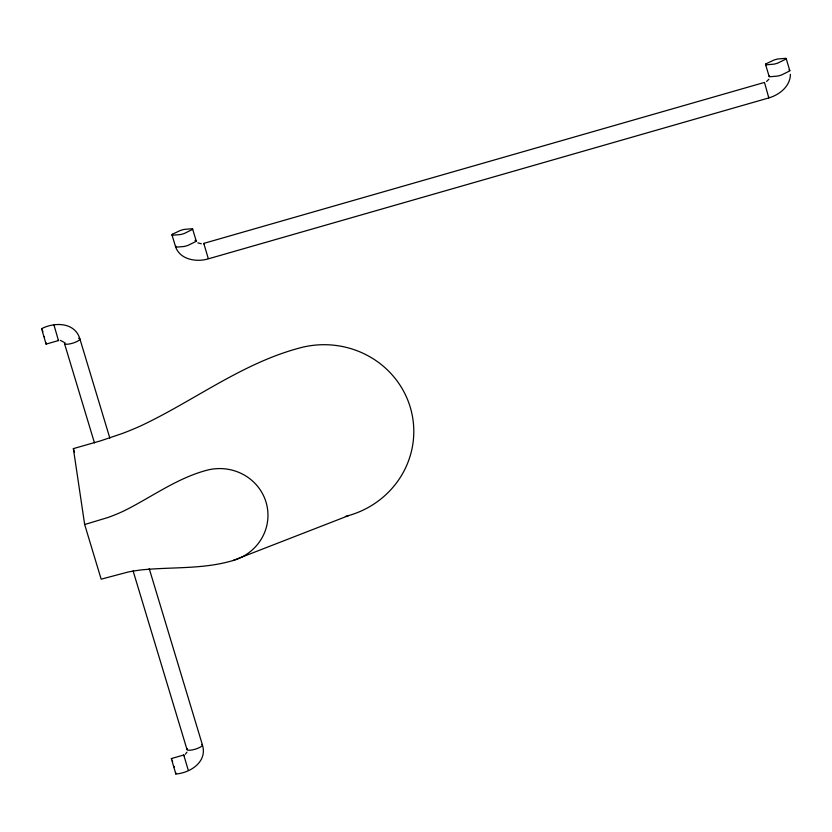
<?xml version="1.0" encoding="UTF-8"?>
<svg xmlns="http://www.w3.org/2000/svg" width="832" height="832" viewBox="0 0 832 832"><rect width="100%" height="100%" fill="white"/><g stroke="black" fill="none" stroke-linecap="round" stroke-linejoin="round"><path stroke-width="1.25" d="M790.4 74.329C790.327 86.258 779.428 94.858 768.799 97.926L208.218 258.877C196.643 262.35 180.232 259.782 175.666 247.052M109.855 438.162L79.872 338.832C74.911 322.192 54.704 321.88 41.61 328.671L46.072 344.126L58.438 340.569L58.406 339.799M46.103 344.094L45.895 342.566M184.257 756.007L183.747 754.998L171.35 758.576L175.843 773.999C190.518 772.897 207.563 761.686 202.457 745.025M175.843 773.999L175.635 772.47M183.747 754.998L188.188 769.985M764.608 82.815L768.799 97.926L768.706 96.803M186.971 752.138L185.37 754.198M768.893 79.217L766.584 81.484M175.958 246.21L175.75 246.459A6.084 1.518 -16.8 0 0 175.812 247.208L184.194 246.48A14.248 3.567 -16.8 0 0 187.949 245.409L196.071 241.394A6.084 1.518 -16.8 0 0 196.019 240.646L194.99 240.354M769.517 75.795L769.309 76.045A6.084 1.518 -16.8 0 0 769.371 76.794L777.764 76.066A14.248 3.567 -16.8 0 0 781.508 74.994L789.63 70.98A6.084 1.518 -16.8 0 0 789.578 70.231L788.996 70.002M764.379 82.451L203.788 243.391L208.229 258.388M233.002 560.539L348.868 515.507A90.178 87.194 -4.6 0 0 410.197 407.056A90.178 87.194 -4.6 0 0 298.407 348.317C241.02 363.917 193.513 401.138 140.348 426.067A313.955 303.545 -4.6 0 1 122.221 433.524L100.62 440.835L73.372 448.614L84.666 524.524L101.161 579.176L127.774 572.114A169.603 163.977 -4.6 0 1 142.002 569.837C172.338 566.852 203.445 569.379 233.002 560.539A48.558 46.946 -4.6 0 0 266.032 502.143A48.558 46.946 -4.6 0 0 205.837 470.517C176.218 478.65 151.341 497.266 124.186 510.796A170.144 164.497 -4.6 0 1 107.91 517.514L84.666 524.524M345.384 516.433L348.868 515.507M201.323 243.766L197.818 242.871M60.32 340.361L63.783 342.181M203.788 243.391L204.152 244.046M58.438 340.569L54.018 325.094L54.371 325.749M41.652 328.64L42.006 329.295M171.382 758.545L171.746 759.2M42.484 330.585L42.879 331.729M172.411 761.041L172.619 761.634M786.178 58.614L789.776 70.554M765.565 64.532L769.163 76.471M192.608 229.029L196.217 240.968M172.006 234.946L175.604 246.886M149.198 568.537L202.405 744.848M64.511 343.616L94.484 442.946M133.078 570.846L187.044 749.642M73.372 448.614L74.495 452.327M174.054 766.366L174.273 767.125M44.314 336.461L44.533 337.22M201.854 744.432A8.05 2.018 -16.8 0 1 194.886 749.299A8.05 2.018 -16.8 0 1 187.481 748.55M78.572 338.25A8.05 2.018 -16.8 0 1 73.133 343.044A8.05 2.018 -16.8 0 1 64.948 342.534M172.359 234.26L172.141 234.52A6.084 1.518 -16.8 0 0 172.203 235.269L180.596 234.541A14.248 3.567 -16.8 0 0 184.35 233.459L192.473 229.445A6.084 1.518 -16.8 0 0 192.41 228.706L184.018 229.434A14.248 3.567 -16.8 0 0 180.274 230.506L172.359 234.26M765.918 63.856L765.71 64.106A6.084 1.518 -16.8 0 0 765.762 64.854L774.155 64.126A14.248 3.567 -16.8 0 0 777.91 63.045L786.032 59.03A6.084 1.518 -16.8 0 0 785.97 58.292L777.577 59.02A14.248 3.567 -16.8 0 0 773.833 60.091L765.918 63.856"/></g></svg>
